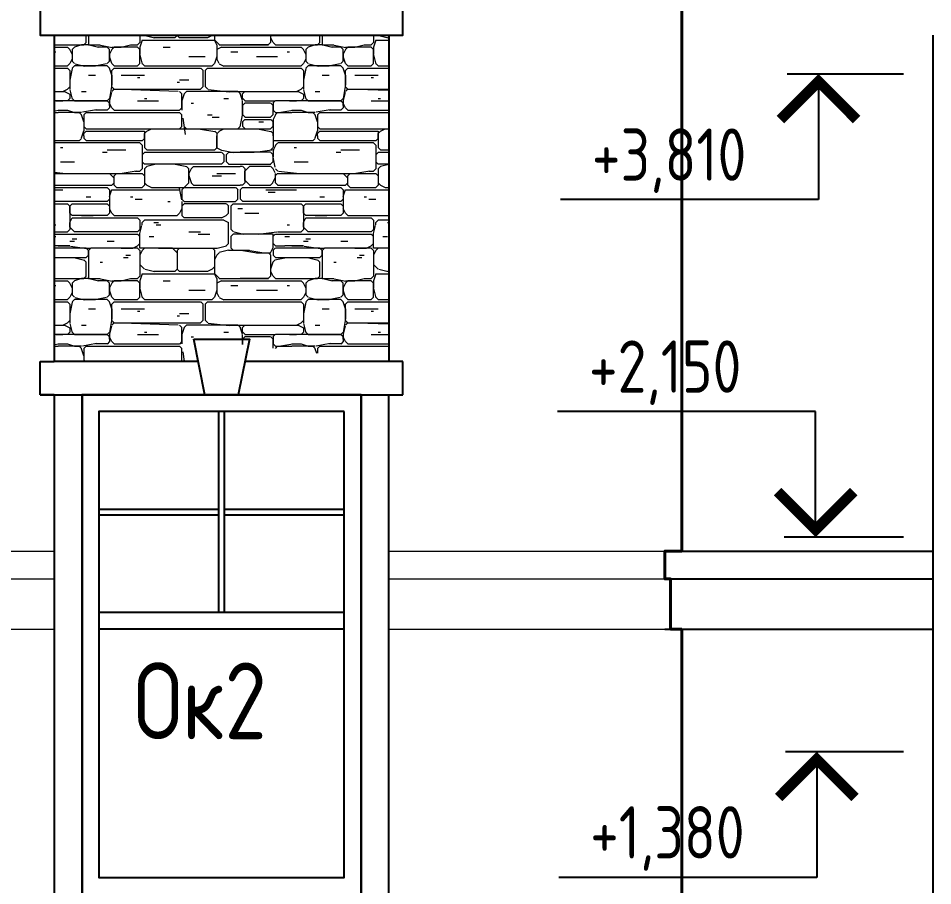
# Model space of a CAD drawing. Extents: x -12289450 to -10763036, y -7834513 to -6150123.
# Drawn here: x -11106655 to -11103376, y -7706821 to -7703711 of the extents above; entities that cross this region are included whole.
import ezdxf

# ---------------------------------------------------------------- set-up
doc = ezdxf.new("R2010")
doc.units = 0
doc.header["$LTSCALE"] = 25
doc.layers.add('Annotation - Text', color=7, linetype='Continuous')
doc.layers.add('Примечания', color=7, linetype='Continuous')
for name, color, linetype, lineweight in [('RAZMER', 7, 'Continuous', 9), ('Двери демонтаж', 15, 'Continuous', 9), ('СТЕНЫ', 5, 'Continuous', 40)]:
    doc.layers.add(name, color=color, linetype=linetype, lineweight=lineweight)
doc.styles.add('GOST 2.304', font='cs_gost2304.shx')

msp = doc.modelspace()

# ---------------------------------------------------------------- hatches: boundary and pattern name
at = {"layer": 'RAZMER', "lineweight": 9, "ltscale": 4}
h = msp.add_hatch(dxfattribs=at)
h.set_pattern_fill('DSLSTN', color=251, scale=300, style=0, pattern_type=2)
h.set_pattern_definition([(180, (461341.6, -640477), (-1e-13, -837.9), [184.338, -653.562]), (0, (460528.8, -640510.55), (0, 837.9), [108.927, -728.973]), (0, (460637.8, -640552.4), (0, 837.9), [58.653, -779.247]), (315, (460629.4, -640544.06), (837.899983, -2e-13), [11.8497, -1173.11985]), (270, (460629.4, -640535.7), (837.9, -2e-13), [8.379, -829.521]), (270, (460629.4, -640518.9), (837.9, -2e-13), [16.758, -821.142]), (225, (460637.76, -640510.55), (-1e-13, -837.899983), [11.8497, -1173.11985]), (180, (460872.4, -640510.55), (-1e-13, -837.9), [234.612, -603.288]), (135, (460880.75, -640518.9), (-837.899983, 7e-14), [11.8497, -1173.11985]), (90, (460880.75, -640527.3), (-837.9, 5e-14), [8.379, -829.521]), (180, (460872.4, -640032.94), (-1e-13, -837.9), [351.918, -485.982]), (180, (460797, -640200.5), (-1e-13, -837.9), [159.201, -678.699]), (180, (460989.7, -639823.5), (-1e-13, -837.9), [343.539, -494.361]), (225, (461123.74, -640275.93), (-1e-13, -837.899983), [11.8497, -1173.11985]), (315, (461123.74, -640275.93), (837.899983, -2e-13), [11.8497, -1173.11985]), (45, (460889.1, -639974.3), (7e-14, 837.899983), [11.8497, -1173.11985]), (0, (460646.1, -639974.3), (0, 837.9), [242.991, -594.909]), (135, (461148.9, -640091.6), (-837.899983, 7e-14), [11.8497, -1173.11985]), (180, (461282.9, -640091.6), (-1e-13, -837.9), [134.064, -703.836]), (225, (461006.43, -640100), (-1e-13, -837.899983), [11.8497, -1173.11985]), (180, (461291.3, -640100), (-1e-13, -837.9), [284.886, -553.014]), (0, (460579.1, -640585.96), (0, 837.9), [16.758, -821.142]), (0, (460679.65, -640116.7), (0, 837.9), [8.379, -829.521]), (0, (460528.8, -640074.8), (0, 837.9), [50.274, -787.626]), (0, (460503.7, -640058.1), (0, 837.9), [16.758, -821.142]), (0, (461249.4, -639940.8), (0, 837.9), [33.516, -804.384]), (0, (461266.2, -639932.4), (0, 837.9), [67.032, -770.868]), (0, (460679.65, -640334.6), (0, 837.9), [8.379, -829.521]), (0, (460570.7, -640351.35), (0, 837.9), [75.411, -762.489]), (0, (460478.56, -640334.6), (0, 837.9), [25.137, -812.763]), (0, (461232.7, -640560.8), (0, 837.9), [16.758, -821.142]), (0, (461249.4, -640569.2), (0, 837.9), [25.137, -812.763]), (0, (461174, -640518.9), (0, 837.9), [8.379, -829.521]), (0, (461291.3, -640502.2), (0, 837.9), [16.758, -821.142]), (0, (460780.2, -640477), (0, 837.9), [16.758, -821.142]), (0, (460805.3, -640418.4), (0, 837.9), [25.137, -812.763]), (0, (461006.4, -640502.2), (0, 837.9), [8.379, -829.521]), (0, (460981.3, -640510.55), (0, 837.9), [75.411, -762.489]), (0, (461123.7, -640443.5), (0, 837.9), [8.379, -829.521]), (0, (461132.1, -640435.1), (0, 837.9), [33.516, -804.384]), (0, (460981.3, -640426.76), (0, 837.9), [8.379, -829.521]), (0, (460922.64, -640418.4), (0, 837.9), [83.79, -754.11]), (0, (461165.6, -640351.35), (0, 837.9), [58.653, -779.247]), (0, (461073.5, -640317.8), (0, 837.9), [25.137, -812.763]), (0, (460847.2, -640250.8), (0, 837.9), [8.379, -829.521]), (0, (460931, -640234), (0, 837.9), [16.758, -821.142]), (0, (460939.4, -640225.7), (0, 837.9), [16.758, -821.142]), (0, (460704.8, -639840.2), (0, 837.9), [8.379, -829.521]), (0, (460704.8, -639890.5), (0, 837.9), [50.274, -787.626]), (0, (460855.6, -639857), (0, 837.9), [16.758, -821.142]), (0, (460872.4, -639848.6), (0, 837.9), [67.032, -770.868]), (0, (460797, -640016.2), (0, 837.9), [16.758, -821.142]), (0, (460612.6, -639999.4), (0, 837.9), [25.137, -812.763]), (0, (460604.24, -639991.05), (0, 837.9), [108.927, -728.973]), (0, (461090.2, -640032.94), (0, 837.9), [8.379, -829.521]), (0, (460956.2, -640016.2), (0, 837.9), [8.379, -829.521]), (0, (460972.9, -640024.6), (0, 837.9), [25.137, -812.763]), (0, (461199.15, -640150.25), (0, 837.9), [41.895, -796.005]), (0, (461165.6, -640141.9), (0, 837.9), [41.895, -796.005]), (0, (461023.2, -640158.6), (0, 837.9), [16.758, -821.142]), (0, (461048.3, -640116.7), (0, 837.9), [16.758, -821.142]), (0, (461039.95, -640108.35), (0, 837.9), [16.758, -821.142]), (0, (460872.4, -640175.4), (0, 837.9), [25.137, -812.763]), (0, (460746.7, -640167), (0, 837.9), [16.758, -821.142]), (0, (460738.3, -640175.4), (0, 837.9), [16.758, -821.142]), (0, (460671.3, -640158.6), (0, 837.9), [16.758, -821.142]), (270, (460629.4, -639739.7), (837.9, -2e-13), [75.411, -762.489]), (243.43495, (460637.76, -639722.92), (3.1e-05, -837.899992), [18.736014, -1854.86532]), (251.56505, (460788.58, -639781.57), (-7e-06, -837.899987), [26.49673, -2623.1757]), (270, (460788.6, -639748.06), (837.9, -2e-13), [33.516, -804.384]), (288.43495, (460780.2, -639722.92), (837.9000444, -1675.799994), [26.49673, -2623.1757]), (333.43495, (460436.66, -640376.5), (837.899992, 3.1e-05), [18.736014, -1854.86532]), (296.56505, (460428.3, -640359.72), (837.900001, -837.900036), [18.736014, -1854.86532]), (270, (460428.3, -640326.2), (837.9, -2e-13), [33.516, -804.384]), (206.56505, (460445.04, -640317.83), (-837.900036, -837.900001), [18.736014, -1854.86532]), (26.565051, (460436.66, -639781.57), (837.900021, 837.900016), [18.736014, -1854.86532]), (348.69007, (460445.04, -639848.6), (837.8999923, 3.91e-05), [42.72469, -4229.7438]), (333.43495, (460428.3, -639840.23), (837.899992, 3.1e-05), [18.736014, -1854.86532]), (270, (460428.3, -639789.95), (837.9, -2e-13), [50.274, -787.626]), (225, (460436.66, -639781.6), (-1e-13, -837.899983), [11.8497, -1173.11985]), (0, (460436.7, -640309.45), (0, 837.9), [175.959, -661.941]), (315, (460419.9, -640292.7), (837.899983, -2e-13), [23.69939, -1161.27015]), (270, (460419.9, -640242.4), (837.9, -2e-13), [50.274, -787.626]), (243.43495, (460428.3, -640225.66), (3.1e-05, -837.899992), [18.736014, -1854.86532]), (225, (460436.66, -640217.3), (-1e-13, -837.899983), [11.8497, -1173.11985]), (194.03624, (460470.18, -640208.9), (-2513.7000764, -837.899857), [34.547505, -3420.2028]), (0, (460797, -640200.5), (0, 837.9), [16.758, -821.142]), (0, (460570.7, -640569.2), (0, 837.9), [41.895, -796.005]), (0, (460528.8, -640577.6), (0, 837.9), [92.169, -745.731]), (45, (460528.83, -639924), (7e-14, 837.899983), [23.69939, -1161.27015]), (90, (460528.8, -639957.5), (-837.9, 5e-14), [33.516, -804.384]), (135, (460537.2, -639965.9), (-837.899983, 7e-14), [11.8497, -1173.11985]), (116.56505, (460637.76, -639932.4), (-837.900001, 837.900036), [18.736014, -1854.86532]), (90, (460637.8, -639949.15), (-837.9, 5e-14), [16.758, -821.142]), (63.434949, (460629.38, -639965.9), (-1.6e-05, 837.899992), [18.736014, -1854.86532]), (288.43495, (461165.64, -639940.77), (837.9000444, -1675.799994), [26.49673, -2623.1757]), (270, (461165.6, -639932.4), (837.9, -2e-13), [8.379, -829.521]), (243.43495, (461174, -639915.64), (3.1e-05, -837.899992), [18.736014, -1854.86532]), (251.56505, (461266.18, -640351.35), (-7e-06, -837.899987), [26.49673, -2623.1757]), (270, (461266.2, -640309.45), (837.9, -2e-13), [41.895, -796.005]), (296.56505, (461257.8, -640292.7), (837.900001, -837.900036), [18.736014, -1854.86532]), (288.43495, (460880.75, -640351.35), (837.9000444, -1675.799994), [26.49673, -2623.1757]), (270, (460880.75, -640343), (837.9, -2e-13), [8.379, -829.521]), (243.43495, (460889.13, -640326.2), (3.1e-05, -837.899992), [18.736014, -1854.86532]), (243.43495, (460746.7, -640359.72), (3.1e-05, -837.899992), [18.736014, -1854.86532]), (270, (460746.7, -640343), (837.9, -2e-13), [16.758, -821.142]), (296.56505, (460738.3, -640326.2), (837.900001, -837.900036), [18.736014, -1854.86532]), (315, (460880.75, -639932.4), (837.899983, -2e-13), [23.69939, -1161.27015]), (63.434949, (460738.3, -640108.35), (-1.6e-05, 837.899992), [18.736014, -1854.86532]), (90, (460738.3, -640125.1), (-837.9, 5e-14), [16.758, -821.142]), (135, (460755.06, -640141.9), (-837.899983, 7e-14), [23.69939, -1161.27015]), (90, (461308.1, -640183.8), (-837.9, 5e-14), [75.411, -762.489]), (45, (461299.7, -640192.14), (7e-14, 837.899983), [11.8497, -1173.11985]), (270, (461257.8, -640208.9), (837.9, -2e-13), [58.653, -779.247]), (270, (461123.7, -640208.9), (837.9, -2e-13), [67.032, -770.868]), (108.43495, (461358.35, -640510.55), (-837.9000444, 1675.799994), [26.49673, -2623.1757]), (90, (461358.35, -640560.8), (-837.9, 5e-14), [50.274, -787.626]), (78.690068, (461349.97, -640602.72), (-9.9e-06, 837.8999923), [42.72469, -4229.7438]), (278.1301, (461140.5, -640544.06), (837.8997774, -5027.3998965), [59.24848, -5865.5994]), (270, (461140.5, -640510.55), (837.9, -2e-13), [33.516, -804.384]), (251.56505, (461148.88, -640485.4), (-7e-06, -837.899987), [26.49673, -2623.1757]), (333.43495, (460721.55, -640477.03), (837.899992, 3.1e-05), [18.736014, -1854.86532]), (180, (460729.9, -640510.55), (-1e-13, -837.9), [58.653, -779.247]), (0, (460637.8, -640150.25), (0, 837.9), [343.539, -494.361]), (180, (460780.2, -640552.4), (-1e-13, -837.9), [83.79, -754.11]), (189.46232, (460830.48, -640544.06), (-4189.4998786, -837.8998155), [50.96747, -5045.7792]), (180, (460872.4, -640544.1), (-1e-13, -837.9), [41.895, -796.005]), (0, (460805.3, -640510.55), (0, 837.9), [25.137, -812.763]), (0, (460688, -640510.55), (0, 837.9), [25.137, -812.763]), (180, (460545.6, -640208.9), (-1e-13, -837.9), [75.411, -762.489]), (90, (460629.4, -640200.5), (-837.9, 5e-14), [50.274, -787.626]), (63.434949, (460621, -640217.3), (-1.6e-05, 837.899992), [18.736014, -1854.86532]), (0, (460595.9, -640217.3), (0, 837.9), [25.137, -812.763]), (350.53768, (460545.59, -640208.9), (837.8999918, 3.62e-05), [50.96747, -5045.7792]), (0, (460570.7, -640217.3), (0, 837.9), [41.895, -796.005]), (350.53768, (460520.45, -640208.9), (837.8999918, 3.62e-05), [50.96747, -5045.7792]), (350.53768, (461207.53, -639773.2), (837.8999918, 3.62e-05), [50.96747, -5045.7792]), (0, (461031.6, -639773.2), (0, 837.9), [175.959, -661.941]), (26.565051, (461014.8, -639781.57), (837.900021, 837.900016), [18.736014, -1854.86532]), (0, (460797, -639781.6), (0, 837.9), [209.475, -628.425]), (0, (460755.1, -639714.5), (0, 837.9), [16.758, -821.142]), (341.56505, (460729.93, -639706.16), (837.899987, -7e-06), [26.49673, -2623.1757]), (0, (460696.4, -639706.2), (0, 837.9), [33.516, -804.384]), (9.4623222, (460646.14, -639714.54), (4189.4998465, 837.8999764), [50.96747, -5045.7792]), (348.69007, (460579.1, -639773.2), (837.8999923, 3.91e-05), [42.72469, -4229.7438]), (0, (460453.4, -639773.2), (0, 837.9), [125.685, -712.215]), (8.1301023, (460562.35, -639856.98), (5027.3998629, 837.8999792), [59.24848, -5865.5994]), (0, (460486.9, -639857), (0, 837.9), [75.411, -762.489]), (281.30993, (460629.38, -639873.74), (837.8998758, -3351.6001317), [42.72469, -4229.7438]), (270, (460629.4, -639848.6), (837.9, -2e-13), [25.137, -812.763]), (243.43495, (460637.76, -639831.85), (3.1e-05, -837.899992), [18.736014, -1854.86532]), (0, (460905.9, -639815.1), (0, 837.9), [50.274, -787.626]), (0, (460696.4, -639815.1), (0, 837.9), [41.895, -796.005]), (0, (460972.9, -639924), (0, 837.9), [16.758, -821.142]), (9.4623222, (460922.64, -639932.4), (4189.4998465, 837.8999764), [50.96747, -5045.7792]), (0, (460721.55, -639932.4), (0, 837.9), [201.096, -636.804]), (0, (460721.55, -639932.4), (0, 837.9), [58.653, -779.247]), (353.65981, (460646.14, -639924.02), (837.8999791, 3.02e-05), [75.87507, -7511.6322]), (180, (461282.9, -639898.9), (-1e-13, -837.9), [276.507, -561.393]), (0, (461006.4, -639857), (0, 837.9), [276.507, -561.393]), (0, (461148.9, -640032.94), (0, 837.9), [184.338, -653.562]), (0, (461148.9, -639982.7), (0, 837.9), [184.338, -653.562]), (0, (461031.6, -639982.7), (0, 837.9), [117.306, -720.594]), (333.43495, (461014.8, -639974.3), (837.899992, 3.1e-05), [18.736014, -1854.86532]), (348.69007, (461115.36, -639898.88), (837.8999923, 3.91e-05), [42.72469, -4229.7438]), (14.036243, (461014.81, -639907.26), (2513.7000325, 837.8999888), [34.547505, -3420.2028]), (180, (460738.3, -640192.14), (-1e-13, -837.9), [67.032, -770.868]), (0, (460520.45, -639982.7), (0, 837.9), [351.918, -485.982]), (0, (460780.2, -640041.3), (0, 837.9), [50.274, -787.626]), (0, (460646.1, -640141.9), (0, 837.9), [83.79, -754.11]), (165.96376, (460520.45, -640150.25), (-837.8999707, -6.1e-05), [34.547505, -3420.2028]), (180, (460579.1, -640150.25), (-1e-13, -837.9), [58.653, -779.247]), (187.12502, (460646.14, -640141.87), (-5865.3000122, -837.9003778), [67.55366, -6687.8121]), (0, (460486.9, -640041.3), (0, 837.9), [242.991, -594.909]), (0, (460797, -640611.1), (0, 837.9), [335.16, -502.74]), (0, (461056.7, -640544.1), (0, 837.9), [41.895, -796.005]), (0, (460797, -640552.4), (0, 837.9), [335.16, -502.74]), (296.56505, (460880.75, -640518.93), (837.900001, -837.900036), [18.736014, -1854.86532]), (270, (460880.75, -640510.55), (837.9, -2e-13), [8.379, -829.521]), (255.96376, (460889.13, -640477.03), (6.1e-05, -837.8999707), [34.547505, -3420.2028]), (0, (460897.5, -640468.65), (0, 837.9), [310.023, -527.877]), (284.03624, (460989.68, -640342.97), (837.899857, -2513.7000764), [34.547505, -3420.2028]), (270, (460989.7, -640317.8), (837.9, -2e-13), [25.137, -812.763]), (251.56505, (460998.06, -640292.7), (-7e-06, -837.899987), [26.49673, -2623.1757]), (0, (460897.5, -640393.2), (0, 837.9), [310.023, -527.877]), (180, (461232.7, -640284.3), (-1e-13, -837.9), [100.548, -737.352]), (206.56505, (461249.43, -640275.93), (-837.900036, -837.900001), [18.736014, -1854.86532]), (315, (460989.7, -640259.2), (837.899983, -2e-13), [11.8497, -1173.11985]), (270, (460989.7, -640242.4), (837.9, -2e-13), [16.758, -821.142]), (243.43495, (460998.06, -640208.9), (3.1e-05, -837.899992), [18.736014, -1854.86532]), (135, (461123.74, -640217.3), (-837.899983, 7e-14), [23.69939, -1161.27015]), (165.96376, (461039.95, -640284.31), (-837.8999707, -6.1e-05), [34.547505, -3420.2028]), (180, (461115.4, -640284.3), (-1e-13, -837.9), [75.411, -762.489]), (0, (460998.06, -640292.7), (0, 837.9), [259.749, -578.151]), (26.565051, (460713.17, -640477.03), (837.900021, 837.900016), [18.736014, -1854.86532]), (0, (460679.65, -640477), (0, 837.9), [33.516, -804.384]), (0, (460470.2, -640477), (0, 837.9), [83.79, -754.11]), (353.65981, (460394.77, -640468.65), (837.8999791, 3.02e-05), [75.87507, -7511.6322]), (0, (460394.8, -640393.2), (0, 837.9), [335.16, -502.74]), (0, (460453.4, -640384.9), (0, 837.9), [276.507, -561.393]), (0, (460445, -640317.8), (0, 837.9), [284.886, -553.014]), (260.53768, (460889.13, -640451.9), (3.62e-05, -837.8999918), [50.96747, -5045.7792]), (270, (460889.1, -640418.4), (837.9, -2e-13), [33.516, -804.384]), (288.43495, (460880.75, -640393.24), (837.9000444, -1675.799994), [26.49673, -2623.1757]), (284.03624, (460738.3, -640468.65), (837.899857, -2513.7000764), [34.547505, -3420.2028]), (270, (460738.3, -640435.1), (837.9, -2e-13), [33.516, -804.384]), (258.69007, (460746.69, -640393.24), (3.91e-05, -837.8999923), [42.72469, -4229.7438]), (45, (460872.4, -640376.5), (7e-14, 837.899983), [11.8497, -1173.11985]), (11.309932, (460830.48, -640384.86), (3351.6001025, 837.8999928), [42.72469, -4229.7438]), (0, (460788.6, -640384.9), (0, 837.9), [41.895, -796.005]), (345.96376, (460755.06, -640376.48), (837.8999707, 6.1e-05), [34.547505, -3420.2028]), (198.43495, (460780.2, -640309.45), (-1675.799994, -837.9000444), [26.49673, -2623.1757]), (180, (460805.3, -640309.45), (-1e-13, -837.9), [25.137, -812.763]), (165.96376, (460838.85, -640317.83), (-837.8999707, -6.1e-05), [34.547505, -3420.2028]), (180, (460872.4, -640317.8), (-1e-13, -837.9), [33.516, -804.384]), (0, (460780.2, -640309.45), (0, 837.9), [8.379, -829.521]), (0, (460637.8, -640309.45), (0, 837.9), [150.822, -687.078]), (345.96376, (460755.06, -640234.04), (837.8999707, 6.1e-05), [34.547505, -3420.2028]), (0, (460679.65, -640234), (0, 837.9), [75.411, -762.489]), (11.309932, (460637.76, -640242.42), (3351.6001025, 837.8999928), [42.72469, -4229.7438]), (296.56505, (460621, -640284.3), (837.900001, -837.900036), [18.736014, -1854.86532]), (270, (460621, -640275.9), (837.9, -2e-13), [8.379, -829.521]), (251.56505, (460629.38, -640250.8), (-7e-06, -837.899987), [26.49673, -2623.1757]), (270, (460805.3, -640208.9), (837.9, -2e-13), [100.548, -737.352]), (351.8699, (460738.31, -640192.14), (837.8999899, 3.95e-05), [59.24848, -5865.5994]), (0, (460696.4, -640192.14), (0, 837.9), [41.895, -796.005]), (0, (460956.2, -640309.45), (0, 837.9), [25.137, -812.763]), (14.036243, (460922.64, -640317.83), (2513.7000325, 837.8999888), [34.547505, -3420.2028]), (0, (460889.1, -640317.8), (0, 837.9), [33.516, -804.384]), (348.69007, (460847.23, -640309.45), (837.8999923, 3.91e-05), [42.72469, -4229.7438]), (0, (460805.3, -640309.45), (0, 837.9), [41.895, -796.005]), (180, (460981.3, -640200.5), (-1e-13, -837.9), [167.58, -670.32]), (14.036243, (461266.18, -640200.52), (2513.7000325, 837.8999888), [34.547505, -3420.2028]), (0, (461056.7, -640200.5), (0, 837.9), [209.475, -628.425]), (243.43495, (461140.5, -640058.08), (3.1e-05, -837.899992), [18.736014, -1854.86532]), (270, (461140.5, -640032.94), (837.9, -2e-13), [25.137, -812.763]), (281.30993, (461132.12, -639991.05), (837.8998758, -3351.6001317), [42.72469, -4229.7438]), (296.56505, (460880.75, -640058.08), (837.900001, -837.900036), [18.736014, -1854.86532]), (270, (460880.75, -640016.2), (837.9, -2e-13), [41.895, -796.005]), (251.56505, (460889.13, -639991.05), (-7e-06, -837.899987), [26.49673, -2623.1757]), (0, (460889.1, -639991.05), (0, 837.9), [242.991, -594.909]), (0, (460897.5, -640083.2), (0, 837.9), [226.233, -611.667]), (26.565051, (461282.94, -640091.6), (837.900021, 837.900016), [18.736014, -1854.86532]), (333.43495, (461291.32, -640099.98), (837.899992, 3.1e-05), [18.736014, -1854.86532]), (90, (460998.06, -640116.7), (-837.9, 5e-14), [8.379, -829.521]), (75.963757, (460989.68, -640150.25), (-1.7e-05, 837.8999707), [34.547505, -3420.2028]), (90, (460989.7, -640200.5), (-837.9, 5e-14), [50.274, -787.626]), (0, (460746.7, -640091.6), (0, 837.9), [234.612, -603.288]), (0, (460780.2, -640083.2), (0, 837.9), [41.895, -796.005]), (180, (460872.4, -640083.2), (-1e-13, -837.9), [125.685, -712.215]), (225, (460880.75, -640074.84), (-1e-13, -837.899983), [11.8497, -1173.11985]), (270, (460880.75, -640049.7), (837.9, -2e-13), [25.137, -812.763]), (315, (460872.4, -640041.3), (837.899983, -2e-13), [11.8497, -1173.11985]), (0, (460746.7, -640041.3), (0, 837.9), [125.685, -712.215]), (45, (460738.3, -640049.7), (7e-14, 837.899983), [11.8497, -1173.11985]), (90, (460738.3, -640074.8), (-837.9, 5e-14), [25.137, -812.763]), (135, (460746.7, -640083.2), (-837.899983, 7e-14), [11.8497, -1173.11985]), (26.565051, (460964.54, -640200.52), (837.900021, 837.900016), [18.736014, -1854.86532]), (0, (460922.64, -640200.5), (0, 837.9), [41.895, -796.005]), (0, (460637.8, -640192.14), (0, 837.9), [33.516, -804.384]), (180, (460981.3, -640141.9), (-1e-13, -837.9), [226.233, -611.667]), (180, (461299.7, -640041.3), (-1e-13, -837.9), [150.822, -687.078]), (225, (460880.75, -640535.7), (-1e-13, -837.899983), [11.8497, -1173.11985]), (45, (460621, -640569.2), (7e-14, 837.899983), [11.8497, -1173.11985]), (315, (460621, -640518.9), (837.899983, -2e-13), [11.8497, -1173.11985]), (45, (460520.45, -640527.3), (7e-14, 837.899983), [11.8497, -1173.11985]), (315, (460520.45, -640560.8), (837.899983, -2e-13), [11.8497, -1173.11985]), (45, (460520.45, -640585.96), (7e-14, 837.899983), [11.8497, -1173.11985]), (315, (460520.45, -640602.7), (837.899983, -2e-13), [11.8497, -1173.11985]), (225, (460629.4, -640602.7), (-1e-13, -837.899983), [11.8497, -1173.11985]), (315, (460621, -640577.6), (837.899983, -2e-13), [11.8497, -1173.11985]), (315, (460788.6, -640602.7), (837.899983, -2e-13), [11.8497, -1173.11985]), (45, (460788.6, -640560.8), (7e-14, 837.899983), [11.8497, -1173.11985]), (225, (461350, -640602.7), (-1e-13, -837.899983), [11.8497, -1173.11985]), (315, (461341.6, -640477.03), (837.899983, -2e-13), [11.8497, -1173.11985]), (45, (461148.9, -640485.4), (7e-14, 837.899983), [11.8497, -1173.11985]), (315, (461148.9, -640602.7), (837.899983, -2e-13), [11.8497, -1173.11985]), (225, (461140.5, -640602.7), (-1e-13, -837.899983), [11.8497, -1173.11985]), (315, (461132.1, -640552.44), (837.899983, -2e-13), [11.8497, -1173.11985]), (225, (461140.5, -640535.7), (-1e-13, -837.899983), [11.8497, -1173.11985]), (315, (461132.1, -640477.03), (837.899983, -2e-13), [11.8497, -1173.11985]), (315, (460889.1, -640535.7), (837.899983, -2e-13), [11.8497, -1173.11985]), (45, (460889.1, -640477.03), (7e-14, 837.899983), [11.8497, -1173.11985]), (45, (460872.4, -640510.55), (7e-14, 837.899983), [11.8497, -1173.11985]), (315, (460746.7, -640502.17), (837.899983, -2e-13), [11.8497, -1173.11985]), (225, (460738.3, -640502.17), (-1e-13, -837.899983), [11.8497, -1173.11985]), (315, (460520.45, -640502.17), (837.899983, -2e-13), [11.8497, -1173.11985]), (45, (460520.45, -640485.4), (7e-14, 837.899983), [11.8497, -1173.11985]), (135, (460897.5, -640468.65), (-837.899983, 7e-14), [11.8497, -1173.11985]), (225, (461215.9, -640460.3), (-1e-13, -837.899983), [11.8497, -1173.11985]), (315, (461207.53, -640393.24), (837.899983, -2e-13), [11.8497, -1173.11985]), (45, (460889.1, -640401.6), (7e-14, 837.899983), [11.8497, -1173.11985]), (315, (460872.4, -640384.86), (837.899983, -2e-13), [11.8497, -1173.11985]), (315, (460872.4, -640317.8), (837.899983, -2e-13), [11.8497, -1173.11985]), (45, (460746.7, -640326.2), (7e-14, 837.899983), [11.8497, -1173.11985]), (315, (460746.7, -640368.1), (837.899983, -2e-13), [11.8497, -1173.11985]), (45, (460746.7, -640393.24), (7e-14, 837.899983), [11.8497, -1173.11985]), (225, (460738.3, -640460.3), (-1e-13, -837.899983), [11.8497, -1173.11985]), (315, (460386.4, -640460.3), (837.899983, -2e-13), [11.8497, -1173.11985]), (225, (460394.77, -640393.24), (-1e-13, -837.899983), [11.8497, -1173.11985]), (315, (460729.9, -640393.24), (837.899983, -2e-13), [11.8497, -1173.11985]), (225, (460738.3, -640376.5), (-1e-13, -837.899983), [11.8497, -1173.11985]), (315, (460729.9, -640317.8), (837.899983, -2e-13), [11.8497, -1173.11985]), (225, (460621, -640301.1), (-1e-13, -837.899983), [11.8497, -1173.11985]), (315, (460612.6, -640217.3), (837.899983, -2e-13), [11.8497, -1173.11985]), (45, (460478.56, -640158.6), (7e-14, 837.899983), [11.8497, -1173.11985]), (315, (460478.56, -640200.5), (837.899983, -2e-13), [11.8497, -1173.11985]), (45, (460805.34, -640208.9), (7e-14, 837.899983), [11.8497, -1173.11985]), (45, (460788.6, -640309.45), (7e-14, 837.899983), [11.8497, -1173.11985]), (315, (460629.4, -640301.1), (837.899983, -2e-13), [11.8497, -1173.11985]), (45, (460629.4, -640250.8), (7e-14, 837.899983), [11.8497, -1173.11985]), (315, (460788.6, -640242.4), (837.899983, -2e-13), [11.8497, -1173.11985]), (225, (460805.34, -640225.66), (-1e-13, -837.899983), [11.8497, -1173.11985]), (315, (460796.96, -640200.5), (837.899983, -2e-13), [11.8497, -1173.11985]), (315, (460629.4, -640225.66), (837.899983, -2e-13), [11.8497, -1173.11985]), (45, (460629.4, -640208.9), (7e-14, 837.899983), [11.8497, -1173.11985]), (315, (460629.4, -640183.77), (837.899983, -2e-13), [11.8497, -1173.11985]), (45, (460629.4, -640158.6), (7e-14, 837.899983), [11.8497, -1173.11985]), (315, (460981.3, -640150.25), (837.899983, -2e-13), [11.8497, -1173.11985]), (225, (460989.7, -640183.77), (-1e-13, -837.899983), [11.8497, -1173.11985]), (315, (460981.3, -640200.5), (837.899983, -2e-13), [11.8497, -1173.11985]), (45, (460981.3, -640309.45), (7e-14, 837.899983), [11.8497, -1173.11985]), (45, (460981.3, -640384.86), (7e-14, 837.899983), [11.8497, -1173.11985]), (315, (460889.1, -640376.5), (837.899983, -2e-13), [11.8497, -1173.11985]), (45, (460889.1, -640326.2), (7e-14, 837.899983), [11.8497, -1173.11985]), (315, (460981.3, -640317.8), (837.899983, -2e-13), [11.8497, -1173.11985]), (135, (461006.43, -640384.86), (-837.899983, 7e-14), [11.8497, -1173.11985]), (225, (461257.8, -640376.5), (-1e-13, -837.899983), [11.8497, -1173.11985]), (315, (460998.06, -640267.56), (837.899983, -2e-13), [11.8497, -1173.11985]), (45, (460998.06, -640208.9), (7e-14, 837.899983), [11.8497, -1173.11985]), (45, (461249.4, -640275.93), (7e-14, 837.899983), [11.8497, -1173.11985]), (45, (461123.74, -640208.9), (7e-14, 837.899983), [11.8497, -1173.11985]), (315, (461249.4, -640200.5), (837.899983, -2e-13), [11.8497, -1173.11985]), (135, (461308.1, -640049.7), (-837.899983, 7e-14), [11.8497, -1173.11985]), (45, (461299.7, -640083.2), (7e-14, 837.899983), [11.8497, -1173.11985]), (225, (460989.7, -640133.5), (-1e-13, -837.899983), [11.8497, -1173.11985]), (315, (460981.3, -640091.6), (837.899983, -2e-13), [11.8497, -1173.11985]), (135, (461341.6, -639991.05), (-837.899983, 7e-14), [11.8497, -1173.11985]), (45, (461333.2, -640032.94), (7e-14, 837.899983), [11.8497, -1173.11985]), (315, (461140.5, -640024.56), (837.899983, -2e-13), [11.8497, -1173.11985]), (45, (461140.5, -639991.05), (7e-14, 837.899983), [11.8497, -1173.11985]), (45, (461140.5, -640049.7), (7e-14, 837.899983), [11.8497, -1173.11985]), (225, (461132.1, -640074.84), (-1e-13, -837.899983), [11.8497, -1173.11985]), (315, (460889.1, -640074.84), (837.899983, -2e-13), [11.8497, -1173.11985]), (225, (460738.3, -640133.5), (-1e-13, -837.899983), [11.8497, -1173.11985]), (315, (460478.56, -640133.5), (837.899983, -2e-13), [11.8497, -1173.11985]), (45, (460478.56, -640049.7), (7e-14, 837.899983), [11.8497, -1173.11985]), (315, (460729.9, -640041.3), (837.899983, -2e-13), [11.8497, -1173.11985]), (225, (460880.75, -640024.56), (-1e-13, -837.899983), [11.8497, -1173.11985]), (315, (460872.4, -639982.67), (837.899983, -2e-13), [11.8497, -1173.11985]), (315, (460512.1, -640024.56), (837.899983, -2e-13), [11.8497, -1173.11985]), (225, (460520.45, -639982.67), (-1e-13, -837.899983), [11.8497, -1173.11985]), (315, (460461.8, -639890.5), (837.899983, -2e-13), [11.8497, -1173.11985]), (45, (460461.8, -639865.36), (7e-14, 837.899983), [11.8497, -1173.11985]), (315, (460621, -639781.6), (837.899983, -2e-13), [11.8497, -1173.11985]), (225, (460629.4, -639840.2), (-1e-13, -837.899983), [11.8497, -1173.11985]), (315, (460621, -639857), (837.899983, -2e-13), [11.8497, -1173.11985]), (225, (460629.4, -639890.5), (-1e-13, -837.899983), [11.8497, -1173.11985]), (315, (460537.2, -639965.9), (837.899983, -2e-13), [11.8497, -1173.11985]), (225, (460629.4, -639965.9), (-1e-13, -837.899983), [11.8497, -1173.11985]), (315, (460621, -639907.26), (837.899983, -2e-13), [11.8497, -1173.11985]), (315, (460637.76, -639965.9), (837.899983, -2e-13), [11.8497, -1173.11985]), (45, (460637.76, -639940.8), (7e-14, 837.899983), [11.8497, -1173.11985]), (315, (460880.75, -639932.4), (837.899983, -2e-13), [11.8497, -1173.11985]), (315, (460897.5, -639974.3), (837.899983, -2e-13), [11.8497, -1173.11985]), (45, (460897.5, -639940.8), (7e-14, 837.899983), [11.8497, -1173.11985]), (225, (461006.43, -639974.3), (-1e-13, -837.899983), [11.8497, -1173.11985]), (315, (460998.06, -639932.4), (837.899983, -2e-13), [11.8497, -1173.11985]), (315, (461006.43, -639965.9), (837.899983, -2e-13), [11.8497, -1173.11985]), (225, (461165.64, -639965.9), (-1e-13, -837.899983), [23.69939, -1161.27015]), (315, (461174, -639965.9), (837.899983, -2e-13), [11.8497, -1173.11985]), (225, (461366.73, -639965.9), (-1e-13, -837.899983), [11.8497, -1173.11985]), (315, (461358.35, -639907.26), (837.899983, -2e-13), [11.8497, -1173.11985]), (45, (461174, -639915.64), (7e-14, 837.899983), [11.8497, -1173.11985]), (315, (461157.26, -639907.26), (837.899983, -2e-13), [11.8497, -1173.11985]), (45, (461006.43, -639915.64), (7e-14, 837.899983), [11.8497, -1173.11985]), (45, (460989.7, -639924), (7e-14, 837.899983), [11.8497, -1173.11985]), (315, (460637.76, -639915.64), (837.899983, -2e-13), [11.8497, -1173.11985]), (225, (460646.14, -639823.47), (-1e-13, -837.899983), [11.8497, -1173.11985]), (315, (460989.7, -639823.47), (837.899983, -2e-13), [11.8497, -1173.11985]), (225, (461006.43, -639806.7), (-1e-13, -837.899983), [11.8497, -1173.11985]), (315, (460788.6, -639806.7), (837.899983, -2e-13), [11.8497, -1173.11985]), (45, (460788.6, -639789.95), (7e-14, 837.899983), [11.8497, -1173.11985]), (45, (460771.8, -639815.1), (7e-14, 837.899983), [11.8497, -1173.11985]), (45, (460637.76, -639722.9), (7e-14, 837.899983), [11.8497, -1173.11985]), (315, (460771.8, -639714.54), (837.899983, -2e-13), [11.8497, -1173.11985]), (45, (461282.94, -639898.9), (7e-14, 837.899983), [11.8497, -1173.11985]), (315, (460998.06, -639890.5), (837.899983, -2e-13), [11.8497, -1173.11985]), (225, (461006.43, -639857), (-1e-13, -837.899983), [11.8497, -1173.11985]), (315, (461282.94, -639857), (837.899983, -2e-13), [11.8497, -1173.11985]), (45, (461257.8, -639848.6), (7e-14, 837.899983), [11.8497, -1173.11985]), (315, (461006.43, -639840.2), (837.899983, -2e-13), [11.8497, -1173.11985]), (45, (461006.43, -639789.95), (7e-14, 837.899983), [11.8497, -1173.11985]), (315, (461257.8, -639781.6), (837.899983, -2e-13), [11.8497, -1173.11985]), (270, (460386.4, -640401.6), (837.9, -2e-13), [58.653, -779.247]), (270, (460629.4, -639798.3), (837.9, -2e-13), [41.895, -796.005]), (270, (460998.06, -639831.85), (837.9, -2e-13), [83.79, -754.11]), (270, (461006.4, -639915.6), (837.9, -2e-13), [58.653, -779.247]), (90, (461165.6, -639965.9), (-837.9, 5e-14), [50.274, -787.626]), (0, (460646.1, -639932.4), (0, 837.9), [234.612, -603.288]), (90, (460637.8, -639965.9), (-837.9, 5e-14), [25.137, -812.763]), (0, (460905.9, -639932.4), (0, 837.9), [92.169, -745.731]), (270, (461006.4, -639940.8), (837.9, -2e-13), [25.137, -812.763]), (90, (460897.5, -639974.3), (-837.9, 5e-14), [33.516, -804.384]), (270, (460738.3, -640049.7), (837.9, -2e-13), [83.79, -754.11]), (270, (460478.56, -640049.7), (837.9, -2e-13), [83.79, -754.11]), (270, (460512.1, -639991.05), (837.9, -2e-13), [33.516, -804.384]), (90, (461308.1, -640074.8), (-837.9, 5e-14), [25.137, -812.763]), (270, (461140.5, -640049.7), (837.9, -2e-13), [33.516, -804.384]), (90, (461341.6, -640024.6), (-837.9, 5e-14), [33.516, -804.384]), (0, (461182.4, -639907.3), (0, 837.9), [167.58, -670.32]), (270, (461366.7, -639915.6), (837.9, -2e-13), [50.274, -787.626]), (0, (460545.6, -639974.3), (0, 837.9), [75.411, -762.489]), (270, (460461.8, -639865.4), (837.9, -2e-13), [25.137, -812.763]), (270, (460998.06, -639865.4), (837.9, -2e-13), [25.137, -812.763]), (0, (460905.9, -639982.7), (0, 837.9), [92.169, -745.731]), (180, (460621, -639907.3), (-1e-13, -837.9), [75.411, -762.489]), (180, (461358.35, -639907.3), (-1e-13, -837.9), [8.379, -829.521]), (180, (461358.35, -639974.3), (-1e-13, -837.9), [8.379, -829.521]), (0, (460512.1, -639898.9), (0, 837.9), [108.927, -728.973]), (90, (460629.4, -639890.5), (-837.9, 5e-14), [25.137, -812.763]), (180, (460621, -639857), (-1e-13, -837.9), [108.927, -728.973]), (270, (460880.75, -639991.05), (837.9, -2e-13), [33.516, -804.384]), (270, (461291.3, -639865.4), (837.9, -2e-13), [25.137, -812.763]), (0, (460470.2, -639857), (0, 837.9), [41.895, -796.005]), (0, (460470.2, -639898.9), (0, 837.9), [41.895, -796.005]), (0, (461182.4, -639974.3), (0, 837.9), [167.58, -670.32]), (270, (461140.5, -639991.05), (837.9, -2e-13), [33.516, -804.384]), (90, (460989.7, -640183.8), (-837.9, 5e-14), [25.137, -812.763]), (180, (460629.4, -640150.25), (-1e-13, -837.9), [117.306, -720.594]), (270, (460989.7, -640100), (837.9, -2e-13), [33.516, -804.384]), (270, (460621, -640225.7), (837.9, -2e-13), [75.411, -762.489]), (180, (460612.6, -640309.45), (-1e-13, -837.9), [100.548, -737.352]), (270, (460738.3, -640401.6), (837.9, -2e-13), [58.653, -779.247]), (0, (460629.4, -639815.1), (0, 837.9), [142.443, -695.457]), (270, (460520.45, -640527.3), (837.9, -2e-13), [33.516, -804.384]), (0, (460528.8, -640611.1), (0, 837.9), [92.169, -745.731]), (90, (460629.4, -640602.7), (-837.9, 5e-14), [16.758, -821.142]), (180, (460621, -640518.9), (-1e-13, -837.9), [92.169, -745.731]), (270, (460788.6, -639798.3), (837.9, -2e-13), [8.379, -829.521]), (0, (460797, -639815.1), (0, 837.9), [201.096, -636.804]), (90, (461006.4, -639806.7), (-837.9, 5e-14), [8.379, -829.521]), (90, (460788.6, -639798.3), (-837.9, 5e-14), [8.379, -829.521]), (270, (461006.4, -639781.6), (837.9, -2e-13), [16.758, -821.142]), (270, (461006.4, -639798.3), (837.9, -2e-13), [41.895, -796.005]), (0, (461014.8, -639848.6), (0, 837.9), [242.991, -594.909]), (90, (461266.2, -639840.2), (-837.9, 5e-14), [41.895, -796.005]), (90, (461006.4, -639798.3), (-837.9, 5e-14), [8.379, -829.521]), (270, (461266.2, -639789.95), (837.9, -2e-13), [8.379, -829.521]), (0, (461157.26, -640611.1), (0, 837.9), [184.338, -653.562]), (90, (460629.4, -639798.3), (-837.9, 5e-14), [8.379, -829.521]), (0, (460528.8, -640569.2), (0, 837.9), [92.169, -745.731]), (270, (460520.45, -640585.96), (837.9, -2e-13), [16.758, -821.142]), (90, (460629.4, -640560.8), (-837.9, 5e-14), [33.516, -804.384]), (270, (460788.6, -640560.8), (837.9, -2e-13), [41.895, -796.005]), (90, (461140.5, -640602.7), (-837.9, 5e-14), [41.895, -796.005]), (270, (460738.3, -640485.4), (837.9, -2e-13), [16.758, -821.142]), (90, (460520.45, -640502.2), (-837.9, 5e-14), [16.758, -821.142]), (0, (460528.8, -640477), (0, 837.9), [192.717, -645.183]), (270, (460880.75, -640527.3), (837.9, -2e-13), [8.379, -829.521]), (90, (460629.4, -640535.7), (-837.9, 5e-14), [8.379, -829.521]), (0, (460897.5, -640544.1), (0, 837.9), [234.612, -603.288]), (90, (461140.5, -640535.7), (-837.9, 5e-14), [50.274, -787.626]), (177.95459, (461132.12, -640477.03), (-837.900014315, 2.3127e-05), [234.761574, -23241.396]), (0, (460897.5, -640384.9), (0, 837.9), [83.79, -754.11]), (90, (460989.7, -640376.5), (-837.9, 5e-14), [50.274, -787.626]), (180, (460981.3, -640317.8), (-1e-13, -837.9), [83.79, -754.11]), (0, (461006.4, -640384.9), (0, 837.9), [242.991, -594.909]), (180, (461107, -640200.5), (-1e-13, -837.9), [117.306, -720.594]), (90, (460880.75, -640368.1), (-837.9, 5e-14), [41.895, -796.005]), (270, (460746.7, -640326.2), (837.9, -2e-13), [41.895, -796.005]), (90, (460889.1, -640460.3), (-837.9, 5e-14), [58.653, -779.247]), (270, (461215.9, -640401.6), (837.9, -2e-13), [58.653, -779.247]), (180, (460872.4, -640384.9), (-1e-13, -837.9), [117.306, -720.594]), (0, (460755.1, -640510.55), (0, 837.9), [117.306, -720.594]), (180, (460512.1, -640150.25), (-1e-13, -837.9), [25.137, -812.763]), (270, (460478.56, -640158.6), (837.9, -2e-13), [41.895, -796.005]), (90, (460629.4, -640183.8), (-837.9, 5e-14), [25.137, -812.763]), (90, (460797, -640301.1), (-837.9, 5e-14), [50.274, -787.626]), (270, (460629.4, -640208.9), (837.9, -2e-13), [16.758, -821.142]), (0, (460637.8, -640234), (0, 837.9), [159.201, -678.699]), (90, (460805.3, -640225.7), (-837.9, 5e-14), [16.758, -821.142]), (270, (460989.7, -640208.9), (837.9, -2e-13), [92.169, -745.731])])
h.paths.add_polyline_path([(-11106026, -7704860.7), (-11105326, -7704940.7), (-11105326, -7703770.7), (-11106526, -7703770.7), (-11106526, -7704940.7), (-11106011.3, -7704940.7)])

# ---------------------------------------------------------------- linework, layer by layer
at = {"layer": 'RAZMER', "lineweight": 25, "ltscale": 4}
for p, q in [((-11106576, -7705060.7), (-11106576, -7704940.7)), ((-11106576, -7704940.7), (-11106526, -7704940.7)), ((-11106011.3, -7704940.7), (-11106526, -7704940.7)), ((-11105276, -7704940.7), (-11105840.8, -7704940.7)), ((-11105276, -7704940.7), (-11105326, -7704940.7)), ((-11105276, -7705060.7), (-11105276, -7704940.7)), ((-11106576, -7705060.7), (-11105276, -7705060.7)), ((-11106526, -7705060.7), (-11106576, -7705060.7)), ((-11106526, -7705060.7), (-11106526, -7706850.7)), ((-11105326, -7706850.7), (-11105326, -7705060.7))]:
    msp.add_line(p, q, dxfattribs=at)
for points in [[(-11105426, -7703620.7), (-11106576, -7703620.7), (-11106576, -7703770.7), (-11105426, -7703770.7), (-11105276, -7703770.7), (-11105276, -7703620.7), (-11105426, -7703620.7)], [(-11106526, -7703770.7), (-11106526, -7704940.7)], [(-11105326, -7703770.7), (-11105326, -7704940.7)], [(-11103376, -7703770.7), (-11103376, -7706850.7)], [(-11106026, -7704860.7), (-11105826, -7704860.7), (-11105866, -7705060.7), (-11105986, -7705060.7), (-11106026, -7704860.7)], [(-11104336, -7705620.7), (-11103376, -7705620.7)], [(-11104336, -7705720.7), (-11103376, -7705720.7)], [(-11104336, -7705900.7), (-11103376, -7705900.7)]]:
    msp.add_lwpolyline(points, dxfattribs=at)
at = {"layer": 'RAZMER', "lineweight": 15, "ltscale": 4}
for points in [[(-11107876, -7705620.7), (-11106526, -7705620.7)], [(-11105326, -7705620.7), (-11104336, -7705620.7)], [(-11107916, -7705720.7), (-11106526, -7705720.7)], [(-11105326, -7705720.7), (-11104316, -7705720.7)], [(-11107876, -7705900.7), (-11106526, -7705900.7)], [(-11105326, -7705900.7), (-11104316, -7705900.7)]]:
    msp.add_lwpolyline(points, dxfattribs=at)
at = {"layer": 'Двери демонтаж', "lineweight": 30, "ltscale": 50}
msp.add_lwpolyline([(-11105426, -7705060.7), (-11106426, -7705060.7), (-11106426, -7706850.7), (-11105426, -7706850.7)], close=True, dxfattribs=at)
at = {"layer": 'Двери демонтаж', "lineweight": 25, "ltscale": 50}
msp.add_lwpolyline([(-11105486, -7705120.7), (-11106366, -7705120.7), (-11106366, -7706790.7), (-11105486, -7706790.7)], close=True, dxfattribs=at)
for points in [[(-11105936, -7705840.7), (-11105936, -7705120.7)], [(-11105916, -7705840.7), (-11105916, -7705120.7)], [(-11106366, -7705470.7), (-11105936, -7705470.7)], [(-11105916, -7705470.7), (-11105486, -7705470.7)], [(-11106366, -7705490.7), (-11105936, -7705490.7)], [(-11105916, -7705490.7), (-11105486, -7705490.7)], [(-11105486, -7705840.7), (-11106366, -7705840.7)], [(-11105486, -7705900.7), (-11106366, -7705900.7)]]:
    msp.add_lwpolyline(points, dxfattribs=at)
at = {"layer": 'Примечания', "linetype": 'Continuous', "lineweight": 25, "ltscale": 75}
for p, q in [((-11103480.2, -7703910.7), (-11103897.9, -7703910.7)), ((-11103785.4, -7703910.7), (-11103785.4, -7704360.7)), ((-11103785.4, -7704360.7), (-11104710.7, -7704360.7)), ((-11103795.9, -7705120.7), (-11104721.2, -7705120.7)), ((-11103795.9, -7705570.7), (-11103795.9, -7705120.7)), ((-11103480.2, -7705570.7), (-11103908.4, -7705570.7)), ((-11103480.2, -7706340.7), (-11103904.1, -7706340.7)), ((-11103791.6, -7706340.7), (-11103791.6, -7706790.7)), ((-11103791.6, -7706790.7), (-11104716.9, -7706790.7))]:
    msp.add_line(p, q, dxfattribs=at)
at = {"layer": 'Примечания', "linetype": 'Continuous', "lineweight": 25, "ltscale": 75, "const_width": 37.5}
for points in [[(-11103648.7, -7704074), (-11103785.4, -7703937.2), (-11103922.2, -7704074)], [(-11103932.6, -7705407.5), (-11103795.9, -7705544.2), (-11103659.1, -7705407.5)], [(-11103654.8, -7706504), (-11103791.6, -7706367.2), (-11103928.3, -7706504)]]:
    msp.add_lwpolyline(points, dxfattribs=at)
at = {"layer": 'СТЕНЫ', "lineweight": 40, "ltscale": 3}
for points in [[(-11104276, -7705620.7), (-11104276, -7701720.7)], [(-11104276, -7705900.7), (-11104316, -7705900.7), (-11104316, -7705720.7), (-11104336, -7705720.7), (-11104336, -7705620.7), (-11104276, -7705620.7)], [(-11104276, -7707740.7), (-11104276, -7705900.7)]]:
    msp.add_lwpolyline(points, dxfattribs=at)

# ---------------------------------------------------------------- texts
at = {"layer": 'Annotation - Text', "color": 0, "lineweight": 25, "style": 'GOST 2.304'}
msp.add_text('Ок2', height=275, dxfattribs=at).set_placement((-11106240.4, -7706295.4))
at = {"layer": 'Примечания', "linetype": 'Continuous', "lineweight": 25, "ltscale": 75, "style": 'GOST 2.304'}
for s, p in [('+3,810', (-11104598.2, -7704293.2)), ('+2,150', (-11104608.7, -7705053.2)), ('+1,380', (-11104604.4, -7706723.2))]:
    msp.add_text(s, height=187.5, dxfattribs=at).set_placement(p)

doc.saveas('drawing.dxf')
